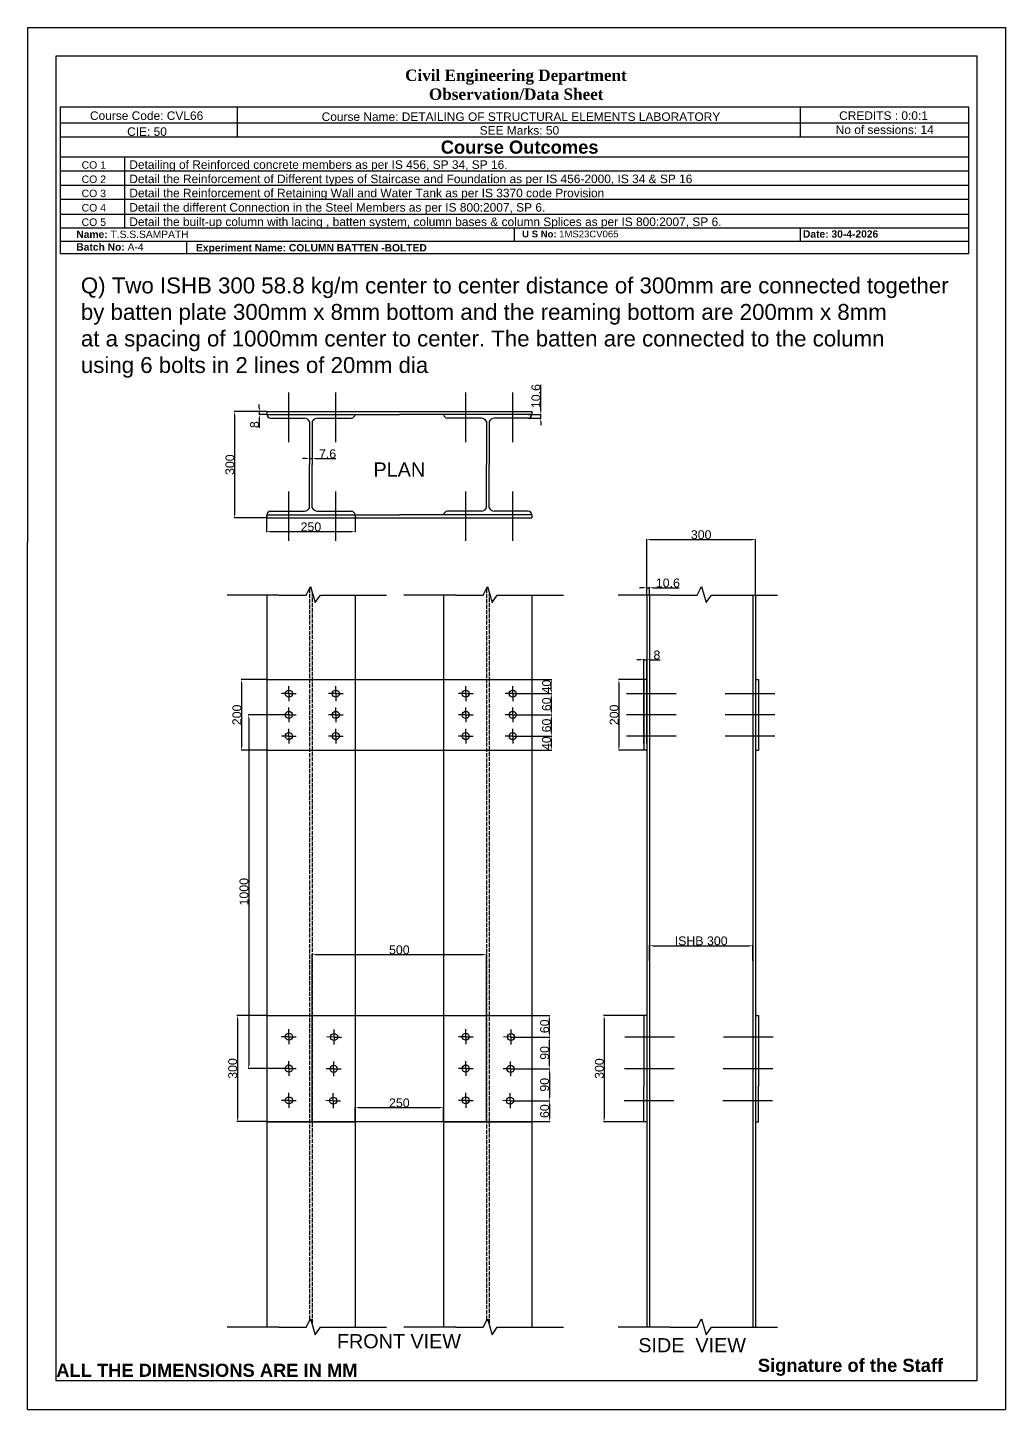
# Model space of a CAD drawing. Header units: millimetres. Extents: x 868 to 41290, y -4185 to 3706.
# Drawn here: x 11768 to 14532, y -284 to 3623 of the extents above; entities that cross this region are included whole.
import ezdxf

# ---------------------------------------------------------------- set-up
doc = ezdxf.new("R2010")
doc.units = ezdxf.units.MM
doc.linetypes.add('ACAD_ISO02W100', pattern=[15, 12, -3])
doc.styles.get("Standard").update_dxf_attribs({"font": 'arial.ttf'})
doc.dimstyles.new('ISO-25', dxfattribs={"dimtxt": 25, "dimasz": 10, "dimexe": 1.25, "dimexo": 0.625, "dimtad": 1, "dimdsep": 46, "dimtxsty": 'Standard', "dimcen": 2.5, "dimadec": 0, "dimazin": 0, "dimtfac": 1, "dimtmove": 0, "dimatfit": 3, "dimfxl": 1, "dimarcsym": 0})

# ---------------------------------------------------------------- blocks, each defined once
blk = doc.blocks.new('*D113')
at = {"color": 0, "lineweight": -2, "transparency": 16777216}
for p, q in [((12422.7, 2546.9), (12422.7, 2556.9)), ((12442.9, 2536.9), (12421.5, 2536.9)), ((12442.9, 2528.9), (12421.5, 2528.9)), ((12422.7, 2536.9), (12422.7, 2528.9)), ((12422.7, 2518.9), (12422.7, 2491.2))]:
    blk.add_line(p, q, dxfattribs=at)
for points in [[(12421.1, 2546.9), (12424.4, 2546.9), (12422.7, 2536.9)], [(12421.1, 2518.9), (12424.4, 2518.9), (12422.7, 2528.9)]]:
    blk.add_solid(points, dxfattribs=at)
at = {"layer": 'Defpoints', "color": 0, "lineweight": -2, "transparency": 16777216}
for p in [(12422.7, 2528.9), (12443.5, 2536.9), (12443.5, 2528.9)]:
    blk.add_point(p, dxfattribs=at)
at = {"color": 0, "lineweight": -2, "transparency": 16777216, "insert": (12409.3, 2500), "char_height": 25, "attachment_point": 5, "rotation": 90}
blk.add_mtext('8', dxfattribs=at)
blk = doc.blocks.new('*D114')
at = {"color": 0, "lineweight": -2, "transparency": 16777216}
for p, q in [((12442.9, 2536.9), (12351.7, 2536.9)), ((12353, 2526.9), (12353, 2246.9)), ((12442.9, 2236.9), (12351.7, 2236.9))]:
    blk.add_line(p, q, dxfattribs=at)
for points in [[(12351.3, 2526.9), (12354.7, 2526.9), (12353, 2536.9)], [(12351.3, 2246.9), (12354.7, 2246.9), (12353, 2236.9)]]:
    blk.add_solid(points, dxfattribs=at)
at = {"layer": 'Defpoints', "color": 0, "lineweight": -2, "transparency": 16777216}
for p in [(12443.5, 2536.9), (12353, 2236.9), (12443.5, 2236.9)]:
    blk.add_point(p, dxfattribs=at)
at = {"color": 0, "lineweight": -2, "transparency": 16777216, "insert": (12339.6, 2386.9), "char_height": 25, "attachment_point": 5, "rotation": 90}
blk.add_mtext('300', dxfattribs=at)
blk = doc.blocks.new('*D115')
at = {"color": 0, "lineweight": -2, "transparency": 16777216}
for p, q in [((12564.7, 2508.6), (12564.7, 2402.8)), ((12572.3, 2508.6), (12572.3, 2402.8)), ((12554.7, 2404.1), (12544.7, 2404.1)), ((12564.7, 2404.1), (12572.3, 2404.1)), ((12582.3, 2404.1), (12638.9, 2404.1))]:
    blk.add_line(p, q, dxfattribs=at)
for points in [[(12554.7, 2405.7), (12554.7, 2402.4), (12564.7, 2404.1)], [(12582.3, 2405.7), (12582.3, 2402.4), (12572.3, 2404.1)]]:
    blk.add_solid(points, dxfattribs=at)
at = {"layer": 'Defpoints', "color": 0, "lineweight": -2, "transparency": 16777216}
for p in [(12564.7, 2509.2), (12572.3, 2509.2), (12572.3, 2404.1)]:
    blk.add_point(p, dxfattribs=at)
at = {"color": 0, "lineweight": -2, "transparency": 16777216, "insert": (12615.6, 2417.5), "char_height": 25, "attachment_point": 5}
blk.add_mtext('7.6', dxfattribs=at)
blk = doc.blocks.new('*D116')
at = {"color": 0, "lineweight": -2, "transparency": 16777216}
for p, q in [((12443.5, 2244.3), (12443.5, 2196.3)), ((12693.5, 2244.3), (12693.5, 2196.3)), ((12453.5, 2197.5), (12683.5, 2197.5))]:
    blk.add_line(p, q, dxfattribs=at)
for points in [[(12453.5, 2199.2), (12453.5, 2195.8), (12443.5, 2197.5)], [(12683.5, 2199.2), (12683.5, 2195.8), (12693.5, 2197.5)]]:
    blk.add_solid(points, dxfattribs=at)
at = {"layer": 'Defpoints', "color": 0, "lineweight": -2, "transparency": 16777216}
for p in [(12443.5, 2244.9), (12693.5, 2244.9), (12693.5, 2197.5)]:
    blk.add_point(p, dxfattribs=at)
at = {"color": 0, "lineweight": -2, "transparency": 16777216, "insert": (12568.5, 2210.9), "char_height": 25, "attachment_point": 5}
blk.add_mtext('250', dxfattribs=at)
blk = doc.blocks.new('*D117')
at = {"color": 0, "lineweight": -2, "transparency": 16777216}
for p, q in [((13218.1, 2538.9), (13218.1, 2612.7)), ((13183.7, 2528.9), (13219.4, 2528.9)), ((13183.7, 2518.3), (13219.4, 2518.3)), ((13218.1, 2518.3), (13218.1, 2528.9)), ((13218.1, 2508.3), (13218.1, 2498.3))]:
    blk.add_line(p, q, dxfattribs=at)
for points in [[(13216.5, 2538.9), (13219.8, 2538.9), (13218.1, 2528.9)], [(13216.5, 2508.3), (13219.8, 2508.3), (13218.1, 2518.3)]]:
    blk.add_solid(points, dxfattribs=at)
at = {"layer": 'Defpoints', "color": 0, "lineweight": -2, "transparency": 16777216}
for p in [(13183.1, 2528.9), (13183.1, 2518.3), (13218.1, 2528.9)]:
    blk.add_point(p, dxfattribs=at)
at = {"color": 0, "lineweight": -2, "transparency": 16777216, "insert": (13204.7, 2580.8), "char_height": 25, "attachment_point": 5, "rotation": 90}
blk.add_mtext('10.6', dxfattribs=at)
blk = doc.blocks.new('*D120')
at = {"color": 0, "lineweight": -2, "transparency": 16777216}
for p, q in [((12442.9, 1779.4), (12371.4, 1779.4)), ((12372.7, 1769.4), (12372.7, 1589.4)), ((12442.9, 1579.4), (12371.4, 1579.4))]:
    blk.add_line(p, q, dxfattribs=at)
for points in [[(12371, 1769.4), (12374.3, 1769.4), (12372.7, 1779.4)], [(12371, 1589.4), (12374.3, 1589.4), (12372.7, 1579.4)]]:
    blk.add_solid(points, dxfattribs=at)
at = {"layer": 'Defpoints', "color": 0, "lineweight": -2, "transparency": 16777216}
for p in [(12443.5, 1779.4), (12372.7, 1579.4), (12443.5, 1579.4)]:
    blk.add_point(p, dxfattribs=at)
at = {"color": 0, "lineweight": -2, "transparency": 16777216, "insert": (12359.3, 1679.4), "char_height": 25, "attachment_point": 5, "rotation": 90}
blk.add_mtext('200', dxfattribs=at)
blk = doc.blocks.new('*D121')
at = {"color": 0, "lineweight": -2, "transparency": 16777216}
for p, q in [((12484.7, 1679.4), (12391.5, 1679.4)), ((12392.8, 1669.4), (12392.8, 689.4)), ((12484.7, 679.4), (12391.5, 679.4))]:
    blk.add_line(p, q, dxfattribs=at)
for points in [[(12391.1, 1669.4), (12394.5, 1669.4), (12392.8, 1679.4)], [(12391.1, 689.4), (12394.5, 689.4), (12392.8, 679.4)]]:
    blk.add_solid(points, dxfattribs=at)
at = {"layer": 'Defpoints', "color": 0, "lineweight": -2, "transparency": 16777216}
for p in [(12485.3, 1679.4), (12392.8, 679.4), (12485.3, 679.4)]:
    blk.add_point(p, dxfattribs=at)
at = {"color": 0, "lineweight": -2, "transparency": 16777216, "insert": (12379.4, 1179.4), "char_height": 25, "attachment_point": 5, "rotation": 90}
blk.add_mtext('1000', dxfattribs=at)
blk = doc.blocks.new('*D122')
at = {"color": 0, "lineweight": -2, "transparency": 16777216}
for p, q in [((12442.9, 829.4), (12359.6, 829.4)), ((12360.9, 819.4), (12360.9, 539.4)), ((12442.9, 529.4), (12359.6, 529.4))]:
    blk.add_line(p, q, dxfattribs=at)
for points in [[(12359.2, 819.4), (12362.6, 819.4), (12360.9, 829.4)], [(12359.2, 539.4), (12362.6, 539.4), (12360.9, 529.4)]]:
    blk.add_solid(points, dxfattribs=at)
at = {"layer": 'Defpoints', "color": 0, "lineweight": -2, "transparency": 16777216}
for p in [(12443.5, 829.4), (12360.9, 529.4), (12443.5, 529.4)]:
    blk.add_point(p, dxfattribs=at)
at = {"color": 0, "lineweight": -2, "transparency": 16777216, "insert": (12347.5, 679.4), "char_height": 25, "attachment_point": 5, "rotation": 90}
blk.add_mtext('300', dxfattribs=at)
blk = doc.blocks.new('*D123')
at = {"color": 0, "lineweight": -2, "transparency": 16777216}
for p, q in [((12693.5, 530), (12693.5, 570.1)), ((12703.5, 568.9), (12933.5, 568.9)), ((12943.5, 530), (12943.5, 570.1))]:
    blk.add_line(p, q, dxfattribs=at)
for points in [[(12703.5, 570.5), (12703.5, 567.2), (12693.5, 568.9)], [(12933.5, 570.5), (12933.5, 567.2), (12943.5, 568.9)]]:
    blk.add_solid(points, dxfattribs=at)
at = {"layer": 'Defpoints', "color": 0, "lineweight": -2, "transparency": 16777216}
for p in [(12943.5, 568.9), (12693.5, 529.4), (12943.5, 529.4)]:
    blk.add_point(p, dxfattribs=at)
at = {"color": 0, "lineweight": -2, "transparency": 16777216, "insert": (12818.5, 582.3), "char_height": 25, "attachment_point": 5}
blk.add_mtext('250', dxfattribs=at)
blk = doc.blocks.new('*D124')
at = {"color": 0, "lineweight": -2, "transparency": 16777216}
for p, q in [((12572.3, 529.6), (12572.3, 1002.7)), ((12582.3, 1001.5), (13054.7, 1001.5)), ((13064.7, 529.6), (13064.7, 1002.7))]:
    blk.add_line(p, q, dxfattribs=at)
for points in [[(12582.3, 1003.2), (12582.3, 999.8), (12572.3, 1001.5)], [(13054.7, 1003.2), (13054.7, 999.8), (13064.7, 1001.5)]]:
    blk.add_solid(points, dxfattribs=at)
at = {"layer": 'Defpoints', "color": 0, "lineweight": -2, "transparency": 16777216}
for p in [(13064.7, 1001.5), (12572.3, 529), (13064.7, 529)]:
    blk.add_point(p, dxfattribs=at)
at = {"color": 0, "lineweight": -2, "transparency": 16777216, "insert": (12818.5, 1014.9), "char_height": 25, "attachment_point": 5}
blk.add_mtext('500', dxfattribs=at)
blk = doc.blocks.new('*D126')
at = {"color": 0, "lineweight": -2, "transparency": 16777216}
for p, q in [((13155.6, 829.4), (13243.8, 829.4)), ((13242.6, 778.2), (13242.6, 819.4)), ((13155.6, 768.2), (13243.8, 768.2))]:
    blk.add_line(p, q, dxfattribs=at)
for points in [[(13240.9, 819.4), (13244.2, 819.4), (13242.6, 829.4)], [(13240.9, 778.2), (13244.2, 778.2), (13242.6, 768.2)]]:
    blk.add_solid(points, dxfattribs=at)
at = {"layer": 'Defpoints', "color": 0, "lineweight": -2, "transparency": 16777216}
for p in [(13155, 829.4), (13242.6, 829.4), (13155, 768.2)]:
    blk.add_point(p, dxfattribs=at)
at = {"color": 0, "lineweight": -2, "transparency": 16777216, "insert": (13229.2, 798.8), "char_height": 25, "attachment_point": 5, "rotation": 90}
blk.add_mtext('60', dxfattribs=at)
blk = doc.blocks.new('*D127')
at = {"color": 0, "lineweight": -2, "transparency": 16777216}
for p, q in [((13134.7, 768.5), (13243.8, 768.5)), ((13242.6, 688.5), (13242.6, 758.5)), ((13133.5, 678.5), (13243.8, 678.5))]:
    blk.add_line(p, q, dxfattribs=at)
for points in [[(13240.9, 758.5), (13244.2, 758.5), (13242.6, 768.5)], [(13240.9, 688.5), (13244.2, 688.5), (13242.6, 678.5)]]:
    blk.add_solid(points, dxfattribs=at)
at = {"layer": 'Defpoints', "color": 0, "lineweight": -2, "transparency": 16777216}
for p in [(13134.1, 768.5), (13242.6, 768.5), (13132.9, 678.5)]:
    blk.add_point(p, dxfattribs=at)
at = {"color": 0, "lineweight": -2, "transparency": 16777216, "insert": (13229.2, 723.5), "char_height": 25, "attachment_point": 5, "rotation": 90}
blk.add_mtext('90', dxfattribs=at)
blk = doc.blocks.new('*D128')
at = {"color": 0, "lineweight": -2, "transparency": 16777216}
for p, q in [((13133.5, 678.5), (13243.8, 678.5)), ((13242.6, 668.5), (13242.6, 598.5)), ((13132.3, 588.5), (13243.8, 588.5))]:
    blk.add_line(p, q, dxfattribs=at)
for points in [[(13240.9, 668.5), (13244.2, 668.5), (13242.6, 678.5)], [(13240.9, 598.5), (13244.2, 598.5), (13242.6, 588.5)]]:
    blk.add_solid(points, dxfattribs=at)
at = {"layer": 'Defpoints', "color": 0, "lineweight": -2, "transparency": 16777216}
for p in [(13132.9, 678.5), (13131.6, 588.5), (13242.6, 588.5)]:
    blk.add_point(p, dxfattribs=at)
at = {"color": 0, "lineweight": -2, "transparency": 16777216, "insert": (13229.2, 633.5), "char_height": 25, "attachment_point": 5, "rotation": 90}
blk.add_mtext('90', dxfattribs=at)
blk = doc.blocks.new('*D129')
at = {"color": 0, "lineweight": -2, "transparency": 16777216}
for p, q in [((13132.3, 588.5), (13243.8, 588.5)), ((13242.6, 578.5), (13242.6, 539.4)), ((13132.3, 529.4), (13243.8, 529.4))]:
    blk.add_line(p, q, dxfattribs=at)
for points in [[(13240.9, 578.5), (13244.2, 578.5), (13242.6, 588.5)], [(13240.9, 539.4), (13244.2, 539.4), (13242.6, 529.4)]]:
    blk.add_solid(points, dxfattribs=at)
at = {"layer": 'Defpoints', "color": 0, "lineweight": -2, "transparency": 16777216}
for p in [(13131.6, 588.5), (13131.6, 529.4), (13242.6, 529.4)]:
    blk.add_point(p, dxfattribs=at)
at = {"color": 0, "lineweight": -2, "transparency": 16777216, "insert": (13229.2, 558.9), "char_height": 25, "attachment_point": 5, "rotation": 90}
blk.add_mtext('60', dxfattribs=at)
blk = doc.blocks.new('*D130')
at = {"color": 0, "lineweight": -2, "transparency": 16777216}
for p, q in [((13139.5, 1779.4), (13249.3, 1779.4)), ((13248.1, 1749.4), (13248.1, 1769.4)), ((13139.5, 1739.4), (13249.3, 1739.4))]:
    blk.add_line(p, q, dxfattribs=at)
for points in [[(13246.4, 1769.4), (13249.7, 1769.4), (13248.1, 1779.4)], [(13246.4, 1749.4), (13249.7, 1749.4), (13248.1, 1739.4)]]:
    blk.add_solid(points, dxfattribs=at)
at = {"layer": 'Defpoints', "color": 0, "lineweight": -2, "transparency": 16777216}
for p in [(13138.9, 1779.4), (13248.1, 1779.4), (13138.9, 1739.4)]:
    blk.add_point(p, dxfattribs=at)
at = {"color": 0, "lineweight": -2, "transparency": 16777216, "insert": (13234.7, 1759.4), "char_height": 25, "attachment_point": 5, "rotation": 90}
blk.add_mtext('40', dxfattribs=at)
blk = doc.blocks.new('*D131')
at = {"color": 0, "lineweight": -2, "transparency": 16777216}
for p, q in [((13139.5, 1739.4), (13249.3, 1739.4)), ((13248.1, 1729.4), (13248.1, 1689.4)), ((13139.5, 1679.4), (13249.3, 1679.4))]:
    blk.add_line(p, q, dxfattribs=at)
for points in [[(13246.4, 1729.4), (13249.7, 1729.4), (13248.1, 1739.4)], [(13246.4, 1689.4), (13249.7, 1689.4), (13248.1, 1679.4)]]:
    blk.add_solid(points, dxfattribs=at)
at = {"layer": 'Defpoints', "color": 0, "lineweight": -2, "transparency": 16777216}
for p in [(13138.9, 1739.4), (13138.9, 1679.4), (13248.1, 1679.4)]:
    blk.add_point(p, dxfattribs=at)
at = {"color": 0, "lineweight": -2, "transparency": 16777216, "insert": (13234.7, 1709.4), "char_height": 25, "attachment_point": 5, "rotation": 90}
blk.add_mtext('60', dxfattribs=at)
blk = doc.blocks.new('*D132')
at = {"color": 0, "lineweight": -2, "transparency": 16777216}
for p, q in [((13139.5, 1679.4), (13249.3, 1679.4)), ((13248.1, 1669.4), (13248.1, 1629.4)), ((13139.5, 1619.4), (13249.3, 1619.4))]:
    blk.add_line(p, q, dxfattribs=at)
for points in [[(13246.4, 1669.4), (13249.7, 1669.4), (13248.1, 1679.4)], [(13246.4, 1629.4), (13249.7, 1629.4), (13248.1, 1619.4)]]:
    blk.add_solid(points, dxfattribs=at)
at = {"layer": 'Defpoints', "color": 0, "lineweight": -2, "transparency": 16777216}
for p in [(13138.9, 1679.4), (13138.9, 1619.4), (13248.1, 1619.4)]:
    blk.add_point(p, dxfattribs=at)
at = {"color": 0, "lineweight": -2, "transparency": 16777216, "insert": (13234.7, 1649.4), "char_height": 25, "attachment_point": 5, "rotation": 90}
blk.add_mtext('60', dxfattribs=at)
blk = doc.blocks.new('*D133')
at = {"color": 0, "lineweight": -2, "transparency": 16777216}
for p, q in [((13139.5, 1619.4), (13249.3, 1619.4)), ((13248.1, 1609.4), (13248.1, 1589.4)), ((13139.5, 1579.4), (13249.3, 1579.4))]:
    blk.add_line(p, q, dxfattribs=at)
for points in [[(13246.4, 1609.4), (13249.7, 1609.4), (13248.1, 1619.4)], [(13246.4, 1589.4), (13249.7, 1589.4), (13248.1, 1579.4)]]:
    blk.add_solid(points, dxfattribs=at)
at = {"layer": 'Defpoints', "color": 0, "lineweight": -2, "transparency": 16777216}
for p in [(13138.9, 1619.4), (13138.9, 1579.4), (13248.1, 1579.4)]:
    blk.add_point(p, dxfattribs=at)
at = {"color": 0, "lineweight": -2, "transparency": 16777216, "insert": (13234.7, 1599.4), "char_height": 25, "attachment_point": 5, "rotation": 90}
blk.add_mtext('40', dxfattribs=at)
blk = doc.blocks.new('*D134')
at = {"color": 0, "lineweight": -2, "transparency": 16777216}
for p, q in [((13517.7, 2018.6), (13517.7, 2176.5)), ((13527.7, 2175.3), (13815.7, 2175.3)), ((13825.7, 2018.6), (13825.7, 2176.5))]:
    blk.add_line(p, q, dxfattribs=at)
for points in [[(13527.7, 2176.9), (13527.7, 2173.6), (13517.7, 2175.3)], [(13815.7, 2176.9), (13815.7, 2173.6), (13825.7, 2175.3)]]:
    blk.add_solid(points, dxfattribs=at)
at = {"layer": 'Defpoints', "color": 0, "lineweight": -2, "transparency": 16777216}
for p in [(13825.7, 2175.3), (13517.7, 2018), (13825.7, 2018)]:
    blk.add_point(p, dxfattribs=at)
at = {"color": 0, "lineweight": -2, "transparency": 16777216, "insert": (13671.7, 2188.7), "char_height": 25, "attachment_point": 5}
blk.add_mtext('300', dxfattribs=at)
blk = doc.blocks.new('*D135')
at = {"color": 0, "lineweight": -2, "transparency": 16777216}
for p, q in [((13507.7, 2038.9), (13497.7, 2038.9)), ((13517.7, 2018.6), (13517.7, 2040.2)), ((13517.7, 2038.9), (13525.7, 2038.9)), ((13525.7, 2018.6), (13525.7, 2040.2)), ((13535.7, 2038.9), (13609.6, 2038.9))]:
    blk.add_line(p, q, dxfattribs=at)
for points in [[(13507.7, 2040.6), (13507.7, 2037.2), (13517.7, 2038.9)], [(13535.7, 2040.6), (13535.7, 2037.2), (13525.7, 2038.9)]]:
    blk.add_solid(points, dxfattribs=at)
at = {"layer": 'Defpoints', "color": 0, "lineweight": -2, "transparency": 16777216}
for p in [(13525.7, 2038.9), (13517.7, 2018), (13525.7, 2018)]:
    blk.add_point(p, dxfattribs=at)
at = {"color": 0, "lineweight": -2, "transparency": 16777216, "insert": (13577.6, 2052.3), "char_height": 25, "attachment_point": 5}
blk.add_mtext('10.6', dxfattribs=at)
blk = doc.blocks.new('*D136')
at = {"color": 0, "lineweight": -2, "transparency": 16777216}
for p, q in [((13509.7, 1597.3), (13509.7, 1836.6)), ((13517.7, 1597.3), (13517.7, 1836.6)), ((13499.7, 1835.4), (13489.7, 1835.4)), ((13509.7, 1835.4), (13517.7, 1835.4)), ((13527.7, 1835.4), (13555.5, 1835.4))]:
    blk.add_line(p, q, dxfattribs=at)
for points in [[(13499.7, 1837), (13499.7, 1833.7), (13509.7, 1835.4)], [(13527.7, 1837), (13527.7, 1833.7), (13517.7, 1835.4)]]:
    blk.add_solid(points, dxfattribs=at)
at = {"layer": 'Defpoints', "color": 0, "lineweight": -2, "transparency": 16777216}
for p in [(13517.7, 1835.4), (13509.7, 1596.7), (13517.7, 1596.7)]:
    blk.add_point(p, dxfattribs=at)
at = {"color": 0, "lineweight": -2, "transparency": 16777216, "insert": (13546.6, 1848.7), "char_height": 25, "attachment_point": 5}
blk.add_mtext('8', dxfattribs=at)
blk = doc.blocks.new('*D137')
at = {"color": 0, "lineweight": -2, "transparency": 16777216}
for p, q in [((13509.1, 1779.4), (13437.9, 1779.4)), ((13439.1, 1769.4), (13439.1, 1589.4)), ((13509.1, 1579.4), (13437.9, 1579.4))]:
    blk.add_line(p, q, dxfattribs=at)
for points in [[(13437.5, 1769.4), (13440.8, 1769.4), (13439.1, 1779.4)], [(13437.5, 1589.4), (13440.8, 1589.4), (13439.1, 1579.4)]]:
    blk.add_solid(points, dxfattribs=at)
at = {"layer": 'Defpoints', "color": 0, "lineweight": -2, "transparency": 16777216}
for p in [(13509.7, 1779.4), (13439.1, 1579.4), (13509.7, 1579.4)]:
    blk.add_point(p, dxfattribs=at)
at = {"color": 0, "lineweight": -2, "transparency": 16777216, "insert": (13425.7, 1679.4), "char_height": 25, "attachment_point": 5, "rotation": 90}
blk.add_mtext('200', dxfattribs=at)
blk = doc.blocks.new('*D138')
at = {"color": 0, "lineweight": -2, "transparency": 16777216}
for p, q in [((13509.1, 829.4), (13396, 829.4)), ((13397.3, 819.4), (13397.3, 539)), ((13509.1, 529), (13396, 529))]:
    blk.add_line(p, q, dxfattribs=at)
for points in [[(13395.6, 819.4), (13398.9, 819.4), (13397.3, 829.4)], [(13395.6, 539), (13398.9, 539), (13397.3, 529)]]:
    blk.add_solid(points, dxfattribs=at)
at = {"layer": 'Defpoints', "color": 0, "lineweight": -2, "transparency": 16777216}
for p in [(13509.7, 829.4), (13397.3, 529), (13509.7, 529)]:
    blk.add_point(p, dxfattribs=at)
at = {"color": 0, "lineweight": -2, "transparency": 16777216, "insert": (13383.9, 679.2), "char_height": 25, "attachment_point": 5, "rotation": 90}
blk.add_mtext('300', dxfattribs=at)
blk = doc.blocks.new('*D139')
at = {"color": 0, "lineweight": -2, "transparency": 16777216}
for p, q in [((13525.7, 983.6), (13525.7, 1027.8)), ((13535.7, 1026.6), (13807.7, 1026.6)), ((13817.7, 983.6), (13817.7, 1027.8))]:
    blk.add_line(p, q, dxfattribs=at)
for points in [[(13535.7, 1028.3), (13535.7, 1024.9), (13525.7, 1026.6)], [(13807.7, 1028.3), (13807.7, 1024.9), (13817.7, 1026.6)]]:
    blk.add_solid(points, dxfattribs=at)
at = {"layer": 'Defpoints', "color": 0, "lineweight": -2, "transparency": 16777216}
for p in [(13817.7, 1026.6), (13525.7, 983), (13817.7, 983)]:
    blk.add_point(p, dxfattribs=at)
at = {"color": 0, "lineweight": -2, "transparency": 16777216, "insert": (13671.7, 1040.2), "char_height": 25, "attachment_point": 5}
blk.add_mtext('ISHB 300', dxfattribs=at)

msp = doc.modelspace()

# ---------------------------------------------------------------- linework, layer by layer
for p, q in [((11767.871, 3622.594), (14531.529, 3622.594)), ((11767.871, 3622.594), (11767.871, 2166.339)), ((14531.529, 3622.594), (14531.529, -284.321)), ((12360.56, 3398.267), (12360.56, 3312.674)), ((13951.51, 3398.267), (13951.51, 3312.674)), ((11860.659, 3353.833), (14427.247, 3353.833)), ((14427.247, 3312.674), (11860.659, 3312.674)), ((11860.659, 3257.421), (14427.247, 3257.421)), ((12042.091, 3257.421), (12042.091, 3216.477)), ((14427.247, 3216.477), (11860.659, 3216.477)), ((12042.091, 3216.477), (12042.091, 3176.827)), ((11860.659, 3176.827), (14427.247, 3176.827)), ((12042.091, 3176.827), (12042.091, 3136.54)), ((14427.247, 3136.54), (11860.659, 3136.54)), ((12042.091, 3136.54), (12042.091, 3095.448)), ((11860.659, 3095.448), (14427.247, 3095.448)), ((12042.091, 3095.448), (12042.091, 3055.211)), ((14427.247, 3055.211), (11860.659, 3055.211)), ((13143.75, 3019.286), (13143.75, 3055.211)), ((13952.18, 3019.286), (13952.18, 3055.211)), ((11860.659, 3019.286), (14427.247, 3019.286)), ((12218.043, 2982.673), (12218.043, 3019.286)), ((12506.198, 2450.139), (12506.198, 2590.541)), ((12638.907, 2450.139), (12638.907, 2590.541)), ((13006.198, 2450.139), (13006.198, 2590.541)), ((13138.907, 2450.139), (13138.907, 2590.541)), ((12443.512, 2536.896), (12443.512, 2528.896)), ((12443.512, 2536.896), (13193.512, 2536.896)), ((12443.512, 2528.896), (12818.512, 2528.896)), ((12453.954, 2518.296), (12550.716, 2518.296)), ((12564.712, 2509.232), (12564.712, 2386.896)), ((12572.312, 2509.232), (12572.312, 2386.896)), ((12586.308, 2518.296), (12683.07, 2518.296)), ((13193.512, 2528.896), (12818.512, 2528.896)), ((13050.716, 2518.296), (12953.954, 2518.296)), ((13064.712, 2509.232), (13064.712, 2386.896)), ((13072.312, 2509.232), (13072.312, 2386.896)), ((13183.07, 2518.296), (13086.308, 2518.296)), ((13193.512, 2536.896), (13193.512, 2528.896)), ((12564.712, 2264.559), (12564.712, 2386.896)), ((12572.312, 2264.559), (12572.312, 2386.896)), ((13064.712, 2264.559), (13064.712, 2386.896)), ((13072.312, 2264.559), (13072.312, 2386.896)), ((12506.198, 2171.028), (12506.198, 2311.429)), ((12638.907, 2171.028), (12638.907, 2311.429)), ((13006.198, 2171.028), (13006.198, 2311.429)), ((13138.907, 2171.028), (13138.907, 2311.429)), ((12443.512, 2244.896), (12818.512, 2244.896)), ((12443.512, 2244.896), (12443.512, 2236.896)), ((12443.512, 2236.896), (13193.512, 2236.896)), ((12453.954, 2255.496), (12550.716, 2255.496)), ((12586.308, 2255.496), (12683.07, 2255.496)), ((13193.512, 2244.896), (12818.512, 2244.896)), ((13050.716, 2255.496), (12953.954, 2255.496)), ((13183.07, 2255.496), (13086.308, 2255.496)), ((13193.512, 2244.896), (13193.512, 2236.896)), ((11767.871, -284.321), (11767.871, 2166.339)), ((12555.404, 2018), (12567.557, 2042.155)), ((12567.557, 2042.155), (12580.919, 1996.666)), ((13055.404, 2018), (13067.557, 2042.155)), ((13067.557, 2042.155), (13080.919, 1996.666)), ((13660.654, 2018), (13672.807, 2042.155)), ((13672.807, 2042.155), (13686.168, 1996.666)), ((12478.364, 2018), (12331.493, 2018)), ((12443.512, 2018), (12443.512, -52.027)), ((12478.364, 2018), (12555.404, 2018)), ((12580.919, 1996.666), (12595.404, 2018)), ((12595.404, 2018), (12660.849, 2018)), ((12660.849, 2018), (12782.459, 2018)), ((12693.512, 2018), (12693.512, -52.027)), ((12978.364, 2018), (12831.493, 2018)), ((12943.512, 2018), (12943.512, -52.027)), ((12978.364, 2018), (13055.404, 2018)), ((13080.919, 1996.666), (13095.404, 2018)), ((13095.404, 2018), (13160.849, 2018)), ((13160.849, 2018), (13282.459, 2018)), ((13193.512, 2018), (13193.512, -52.027)), ((13583.614, 2018), (13436.742, 2018)), ((13517.732, 2018), (13517.732, -52.027)), ((13525.732, 2018), (13525.732, -52.027)), ((13583.614, 2018), (13660.654, 2018)), ((13686.168, 1996.666), (13700.654, 2018)), ((13700.654, 2018), (13766.099, 2018)), ((13766.099, 2018), (13887.709, 2018)), ((13817.732, 2018), (13817.732, -52.027)), ((13825.732, 2018), (13825.732, -52.027)), ((12443.512, 1779.371), (13193.512, 1779.371)), ((12443.512, 1779.371), (12568.883, 1779.371)), ((12506.198, 1739.371), (12506.198, 1760.272)), ((12638.907, 1739.371), (12638.907, 1760.272)), ((12943.512, 1779.371), (13068.883, 1779.371)), ((13006.198, 1739.371), (13006.198, 1760.272)), ((13138.907, 1739.371), (13138.907, 1760.272)), ((13517.732, 1779.371), (13509.732, 1779.371)), ((13509.732, 1779.371), (13509.732, 1579.371)), ((13825.732, 1779.371), (13833.732, 1779.371)), ((13833.732, 1779.371), (13833.732, 1579.371)), ((12506.198, 1739.371), (12485.296, 1739.371)), ((12506.198, 1739.371), (12527.1, 1739.371)), ((12506.198, 1739.371), (12506.198, 1718.469)), ((12638.907, 1739.371), (12618.005, 1739.371)), ((12638.907, 1739.371), (12659.809, 1739.371)), ((12638.907, 1739.371), (12638.907, 1718.469)), ((13006.198, 1739.371), (12985.296, 1739.371)), ((13006.198, 1739.371), (13027.1, 1739.371)), ((13006.198, 1739.371), (13006.198, 1718.469)), ((13138.907, 1739.371), (13118.005, 1739.371)), ((13138.907, 1739.371), (13159.809, 1739.371)), ((13138.907, 1739.371), (13138.907, 1718.469)), ((13601.252, 1739.284), (13460.85, 1739.284)), ((13880.363, 1739.284), (13739.961, 1739.284)), ((12506.198, 1679.371), (12506.198, 1700.272)), ((12638.907, 1679.371), (12638.907, 1700.272)), ((13006.198, 1679.371), (13006.198, 1700.272)), ((13138.907, 1679.371), (13138.907, 1700.272)), ((12506.198, 1679.371), (12485.296, 1679.371)), ((12506.198, 1679.371), (12527.1, 1679.371)), ((12506.198, 1679.371), (12506.198, 1658.469)), ((12638.907, 1679.371), (12618.005, 1679.371)), ((12638.907, 1679.371), (12659.809, 1679.371)), ((12638.907, 1679.371), (12638.907, 1658.469)), ((13006.198, 1679.371), (12985.296, 1679.371)), ((13006.198, 1679.371), (13027.1, 1679.371)), ((13006.198, 1679.371), (13006.198, 1658.469)), ((13138.907, 1679.371), (13118.005, 1679.371)), ((13138.907, 1679.371), (13159.809, 1679.371)), ((13138.907, 1679.371), (13138.907, 1658.469)), ((13601.252, 1679.284), (13460.85, 1679.284)), ((13880.363, 1679.284), (13739.961, 1679.284)), ((12506.198, 1619.371), (12485.296, 1619.371)), ((12506.198, 1619.371), (12506.198, 1640.272)), ((12506.198, 1619.371), (12527.1, 1619.371)), ((12506.198, 1619.371), (12506.198, 1598.469)), ((12638.907, 1619.371), (12618.005, 1619.371)), ((12638.907, 1619.371), (12638.907, 1640.272)), ((12638.907, 1619.371), (12659.809, 1619.371)), ((12638.907, 1619.371), (12638.907, 1598.469)), ((13006.198, 1619.371), (12985.296, 1619.371)), ((13006.198, 1619.371), (13006.198, 1640.272)), ((13006.198, 1619.371), (13027.1, 1619.371)), ((13006.198, 1619.371), (13006.198, 1598.469)), ((13138.907, 1619.371), (13118.005, 1619.371)), ((13138.907, 1619.371), (13138.907, 1640.272)), ((13138.907, 1619.371), (13159.809, 1619.371)), ((13138.907, 1619.371), (13138.907, 1598.469)), ((13601.252, 1619.284), (13460.85, 1619.284)), ((13880.363, 1619.284), (13739.961, 1619.284)), ((12443.512, 1579.371), (13193.512, 1579.371)), ((13517.732, 1579.371), (13509.732, 1579.371)), ((13825.732, 1579.371), (13833.732, 1579.371)), ((12443.512, 829.371), (13193.512, 829.371)), ((13517.732, 829.371), (13509.732, 829.371)), ((13509.732, 829.371), (13509.732, 629.371)), ((13825.732, 829.371), (13833.732, 829.371)), ((13833.732, 829.371), (13833.732, 629.371)), ((12506.198, 769.371), (12506.198, 790.272)), ((12634.068, 768.507), (12634.35, 789.407)), ((13006.198, 769.371), (13006.198, 790.272)), ((13134.068, 768.507), (13134.35, 789.407)), ((12506.198, 769.371), (12485.296, 769.371)), ((12506.198, 769.371), (12527.1, 769.371)), ((12506.198, 769.371), (12506.198, 748.469)), ((12634.068, 768.507), (12613.168, 768.789)), ((12634.068, 768.507), (12633.786, 747.607)), ((12634.068, 768.507), (12654.968, 768.224)), ((13006.198, 769.371), (12985.296, 769.371)), ((13006.198, 769.371), (13027.1, 769.371)), ((13006.198, 769.371), (13006.198, 748.469)), ((13134.068, 768.507), (13113.168, 768.789)), ((13134.068, 768.507), (13133.786, 747.607)), ((13134.068, 768.507), (13154.968, 768.224)), ((13596.413, 768.421), (13456.011, 768.421)), ((13875.524, 768.421), (13735.123, 768.421)), ((12506.198, 679.371), (12485.296, 679.371)), ((12506.198, 679.371), (12506.198, 700.272)), ((12506.198, 679.371), (12527.1, 679.371)), ((12506.198, 679.371), (12506.198, 658.469)), ((12632.852, 678.515), (12611.952, 678.797)), ((12632.852, 678.515), (12632.57, 657.615)), ((12632.852, 678.515), (12633.135, 699.415)), ((12632.852, 678.515), (12653.752, 678.233)), ((13006.198, 679.371), (12985.296, 679.371)), ((13006.198, 679.371), (13006.198, 700.272)), ((13006.198, 679.371), (13027.1, 679.371)), ((13006.198, 679.371), (13006.198, 658.469)), ((13132.852, 678.515), (13111.952, 678.797)), ((13132.852, 678.515), (13132.57, 657.615)), ((13132.852, 678.515), (13133.135, 699.415)), ((13132.852, 678.515), (13153.752, 678.233)), ((13595.197, 678.429), (13454.796, 678.429)), ((13874.308, 678.429), (13733.907, 678.429)), ((13509.732, 528.992), (13509.732, 629.371)), ((13833.732, 528.992), (13833.732, 629.371)), ((12506.198, 589.371), (12485.296, 589.371)), ((12506.198, 589.371), (12506.198, 610.272)), ((12506.198, 589.371), (12527.1, 589.371)), ((12506.198, 589.371), (12506.198, 568.469)), ((12631.636, 588.523), (12610.736, 588.806)), ((12631.636, 588.523), (12631.354, 567.623)), ((12631.636, 588.523), (12631.919, 609.423)), ((12631.636, 588.523), (12652.536, 588.241)), ((13006.198, 589.371), (12985.296, 589.371)), ((13006.198, 589.371), (13006.198, 610.272)), ((13006.198, 589.371), (13027.1, 589.371)), ((13006.198, 589.371), (13006.198, 568.469)), ((13131.636, 588.523), (13110.736, 588.806)), ((13131.636, 588.523), (13131.354, 567.623)), ((13131.636, 588.523), (13131.919, 609.423)), ((13131.636, 588.523), (13152.536, 588.241)), ((13593.981, 588.437), (13453.58, 588.437)), ((13873.092, 588.437), (13732.691, 588.437)), ((12443.512, 529.371), (13193.512, 529.371)), ((12443.512, 528.992), (12693.512, 528.992)), ((12943.512, 528.992), (13193.512, 528.992)), ((13517.732, 528.992), (13509.732, 528.992)), ((13825.732, 528.992), (13833.732, 528.992)), ((12555.404, -52.027), (12567.557, -27.873)), ((12567.557, -27.873), (12580.919, -73.361)), ((13055.404, -52.027), (13067.557, -27.873)), ((13067.557, -27.873), (13080.919, -73.361)), ((13660.654, -52.027), (13672.807, -27.873)), ((13672.807, -27.873), (13686.168, -73.361)), ((12478.364, -52.027), (12331.493, -52.027)), ((12478.364, -52.027), (12555.404, -52.027)), ((12580.919, -73.361), (12595.404, -52.027)), ((12595.404, -52.027), (12660.849, -52.027)), ((12660.849, -52.027), (12782.459, -52.027)), ((12978.364, -52.027), (12831.493, -52.027)), ((12978.364, -52.027), (13055.404, -52.027)), ((13080.919, -73.361), (13095.404, -52.027)), ((13095.404, -52.027), (13160.849, -52.027)), ((13160.849, -52.027), (13282.459, -52.027)), ((13583.614, -52.027), (13436.742, -52.027)), ((13583.614, -52.027), (13660.654, -52.027)), ((13686.168, -73.361), (13700.654, -52.027)), ((13700.654, -52.027), (13766.099, -52.027)), ((13766.099, -52.027), (13887.709, -52.027)), ((11767.871, -284.321), (13501.409, -284.321)), ((13501.409, -284.321), (14531.529, -284.321))]:
    msp.add_line(p, q)
at = {"linetype": 'ACAD_ISO02W100'}
for p, q in [((12564.712, 2036.499), (12564.712, -33.528)), ((13064.712, 2036.499), (13064.712, -33.528)), ((12572.312, 2025.968), (12572.312, -44.06)), ((13072.312, 2025.968), (13072.312, -44.06))]:
    msp.add_line(p, q, dxfattribs=at)
for points in [[(11848.786, 3542.703), (14451.102, 3542.703), (14451.102, -203.874), (11848.786, -203.874)], [(11860.659, 3398.267), (14427.247, 3398.267), (14427.247, 2982.673), (11860.659, 2982.673)]]:
    msp.add_lwpolyline(points, close=True)
for centre in [(12506.198, 1739.371), (12638.907, 1739.371), (13006.198, 1739.371), (13138.907, 1739.371), (12506.198, 1679.371), (12638.907, 1679.371), (13006.198, 1679.371), (13138.907, 1679.371), (12506.198, 1619.371), (12638.907, 1619.371), (13006.198, 1619.371), (13138.907, 1619.371), (12506.198, 769.371), (12634.068, 768.507), (13006.198, 769.371), (13134.068, 768.507), (12506.198, 679.371), (12632.852, 678.515), (13006.198, 679.371), (13132.852, 678.515), (12506.198, 589.371), (12631.636, 588.523), (13006.198, 589.371), (13131.636, 588.523)]:
    msp.add_circle(centre, 10)
for centre, radius, start, end in [((12456.26, 2531.011), 12.922, 189.419964, 259.721506), ((12546.39, 2496.276), 22.44, 35.264569, 78.883494), ((12590.634, 2496.276), 22.44, 101.116506, 144.735431), ((12680.764, 2531.011), 12.922, 280.278494, 350.580036), ((12956.26, 2531.011), 12.922, 189.419964, 259.721506), ((13046.39, 2496.276), 22.44, 35.264569, 78.883494), ((13090.634, 2496.276), 22.44, 101.116506, 144.735431), ((13180.764, 2531.011), 12.922, 280.278494, 350.580036), ((12456.26, 2242.781), 12.922, 100.278494, 170.580036), ((12546.39, 2277.515), 22.44, 281.116506, 324.735431), ((12590.634, 2277.515), 22.44, 215.264569, 258.883494), ((12680.764, 2242.781), 12.922, 9.419964, 79.721506), ((12956.26, 2242.781), 12.922, 100.278494, 170.580036), ((13046.39, 2277.515), 22.44, 281.116506, 324.735431), ((13090.634, 2277.515), 22.44, 215.264569, 258.883494), ((13180.764, 2242.781), 12.922, 9.419964, 79.721506)]:
    msp.add_arc(centre, radius, start, end)

# ---------------------------------------------------------------- texts
at = {"attachment_point": 1}
for s, width, gutter_width, heights, insert, char_height in [('\\pxqc;{\\fBookman Old Style|b0|i0|c0|p18;\\H1.16667x;         \\fBookman Old Style|b1|i0|c0|p18;\\H1.14285x;       Civil Engineering Department\\P               Observation/Data Sheet}', 1220.50117, 120.165, [0], (12447.838, 3503.995), 24.032917), ('Course Code: CVL66', 1129.05712, 120.577, [0], (11944.009, 3385.764), 24.11549), ('Course Name: DETAILING OF STRUCTURAL ELEMENTS LABORATORY', 1129.05712, 120.577, [0], (12598.924, 3382.807), 24.11549), ('CREDITS : 0:0:1', 1129.05712, 120.577, [0], (14061.721, 3385.918), 24.11549), ('CIE: 50', 1129.05712, 120.577, [0], (12049.124, 3340.697), 24.1155), ('SEE Marks: 50', 1129.05712, 120.577, [0], (13045.622, 3344.059), 24.11549), ('No of sessions: 14', 1129.05712, 120.577, [0], (14051.972, 3345.881), 24.11549), ('{\\fArial|b1|i0|c0|p34;Course Outcomes}', 1129.05712, 120.577, [0], (12935.6, 3303.257), 37.07008), ('CO 1', 992.11585, 105.953, [0], (11920.34, 3244.797), 21.1906), ('Detailing of Reinforced concrete members as per IS 456, SP 34, SP 16.', 1129.05712, 120.577, [0], (12055.264, 3247.365), 24.11549), ('CO 2', 992.11585, 105.953, [0], (11920.34, 3204.501), 21.1906), ('Detail the Reinforcement of Different types of Staircase and Foundation as per IS 456-2000, IS 34 & SP 16', 1950.98502, 120.577, [0], (12055.264, 3207.068), 24.115489), ('CO 3', 992.11585, 105.953, [0], (11920.34, 3164.532), 21.1906), ('Detail the Reinforcement of Retaining Wall and Water Tank as per IS 3370 code Provision', 1700.4204, 120.577, [0], (12055.264, 3167.1), 24.11549), ('Detail the different Connection in the Steel Members as per IS 800:2007, SP 6.', 1485.92189, 120.577, [0], (12055.264, 3126.41), 24.11549), ('CO 4', 992.11585, 105.953, [0], (11920.34, 3123.842), 21.1906), ('Detail the built-up column with lacing , batten system, column bases & column Splices as per IS 800:2007, SP 6.', 2002.23688, 120.577, [0], (12055.264, 3085.745), 24.115489), ('{\\fArial|b1|i0|c0|p34;Name: }T.S.S.SAMPATH', 1129.05712, 120.577, [0], (11905.436, 3048.645), 20.75924), ('CO 5', 992.11585, 105.953, [0], (11920.34, 3083.178), 21.1906), ('{\\fArial|b1|i0|c0|p34;U S No: }1MS23CV065', 1129.05712, 120.577, [0], (13165.642, 3048.723), 19.27644), ('{\\fArial|b1|i0|c0|p34;Date: 30-4-2026}', 1129.05712, 120.577, [0], (13959.444, 3049.552), 20.75924), ('{\\fArial|b1|i0|c0|p34;Batch No: }A-4', 1129.05712, 120.577, [0], (11905.436, 3012.836), 20.75924), ('{\\fArial|b1|i0|c0|p34;Experiment Name: COLUMN BATTEN -BOLTED}', 1129.05712, 120.577, [0], (12243.661, 3010.597), 20.75924), ('Q) Two ISHB 300 58.8 kg/m center to center distance of 300mm are connected together\\Pby batten plate 300mm x 8mm bottom and the reaming bottom are 200mm x 8mm \\Pat a spacing of 1000mm center to center. The batten are connected to the column\\Pusing 6 bolts in 2 lines of 20mm dia', 5061.37385, 3.224, [348.048], (11918.366, 2916.174), 45), ('PLAN', 461.5156, 12.5, [0], (12745.537, 2393.166), 40), ('FRONT VIEW', 461.5156, 12.5, [0], (12642.019, -71.576), 40), ('SIDE  VIEW', 461.5156, 12.5, [0], (13493.955, -82.911), 40), ('{\\fArial|b1|i0|c0|p34;ALL THE DIMENSIONS ARE IN MM}', 1129.05712, 120.577, [0], (11848.786, -155.273), 37.07008), ('{\\fArial|b1|i0|c0|p34;Signature of the Staff}', 1129.05712, 120.577, [0], (13832.015, -141.215), 37.07008)]:
    msp.add_mtext_dynamic_manual_height_columns(s, width=width, gutter_width=gutter_width, heights=heights, dxfattribs=dict(at, insert=insert, char_height=char_height))

# ---------------------------------------------------------------- dimensions: what is measured, and where the dimension line sits
at = {"lineweight": -2}
for base, p1, p2, picture, middle in [((13218.131, 2528.896), (13183.07, 2518.296), (13183.07, 2528.896), '*D117', (13204.741, 2580.805)), ((12422.724, 2528.896), (12443.512, 2536.896), (12443.512, 2528.896), '*D113', (12409.335, 2500.034)), ((12352.993, 2236.896), (12443.512, 2536.896), (12443.512, 2236.896), '*D114', (12339.596, 2386.896)), ((12372.677, 1579.371), (12443.512, 1779.371), (12443.512, 1579.371), '*D120', (12359.288, 1679.371)), ((13248.083, 1779.371), (13138.907, 1739.371), (13138.907, 1779.371), '*D130', (13234.694, 1759.371)), ((13439.117, 1579.371), (13509.732, 1779.371), (13509.732, 1579.371), '*D137', (13425.727, 1679.371)), ((13248.083, 1679.371), (13138.907, 1739.371), (13138.907, 1679.371), '*D131', (13234.694, 1709.371)), ((12392.799, 679.371), (12485.296, 1679.371), (12485.296, 679.371), '*D121', (12379.41, 1179.371)), ((13248.083, 1619.371), (13138.907, 1679.371), (13138.907, 1619.371), '*D132', (13234.694, 1649.371)), ((13248.083, 1579.371), (13138.907, 1619.371), (13138.907, 1579.371), '*D133', (13234.694, 1599.371)), ((12360.898, 529.371), (12443.512, 829.371), (12443.512, 529.371), '*D122', (12347.5, 679.371))]:
    dim = msp.add_linear_dim(base=base, p1=p1, p2=p2, angle=90, dimstyle='ISO-25', dxfattribs=at)
    dim.commit()
    dim.dimension.update_dxf_attribs({"geometry": picture, "text_midpoint": middle})
for base, p1, p2, picture, middle in [((12572.312, 2404.077), (12564.712, 2509.232), (12572.312, 2509.232), '*D115', (12615.584, 2417.467)), ((12693.512, 2197.508), (12443.512, 2244.896), (12693.512, 2244.896), '*D116', (12568.512, 2210.897)), ((13517.732, 1835.354), (13509.732, 1596.724), (13517.732, 1596.724), '*D136', (13546.594, 1848.743)), ((12943.512, 568.88), (12693.512, 529.371), (12943.512, 529.371), '*D123', (12818.512, 582.269))]:
    dim = msp.add_linear_dim(base=base, p1=p1, p2=p2, dimstyle='ISO-25', dxfattribs=at)
    dim.commit()
    dim.dimension.update_dxf_attribs({"geometry": picture, "text_midpoint": middle})
for base, p1, p2, text, picture, middle in [((13825.732, 2175.269), (13517.732, 2018), (13825.732, 2018), '300', '*D134', (13671.732, 2188.667)), ((13525.732, 2038.912), (13517.732, 2018), (13525.732, 2018), '10.6', '*D135', (13577.641, 2052.302)), ((13817.732, 1026.597), (13525.732, 982.986), (13817.732, 982.986), 'ISHB 300', '*D139', (13671.732, 1040.156)), ((13064.712, 1001.486), (12572.312, 528.992), (13064.712, 528.992), '500', '*D124', (12818.512, 1014.875))]:
    dim = msp.add_linear_dim(base=base, p1=p1, p2=p2, text=text, dimstyle='ISO-25', dxfattribs=at)
    dim.commit()
    dim.dimension.update_dxf_attribs({"geometry": picture, "text_midpoint": middle})
for base, p1, p2, text, picture, middle in [((13242.557, 829.371), (13154.968, 768.224), (13154.968, 829.371), '60', '*D126', (13229.168, 798.797)), ((13397.283, 528.992), (13509.732, 829.371), (13509.732, 528.992), '300', '*D138', (13383.885, 679.181)), ((13242.557, 768.507), (13132.852, 678.515), (13134.068, 768.507), '90', '*D127', (13229.168, 723.511)), ((13242.557, 588.523), (13132.852, 678.515), (13131.636, 588.523), '90', '*D128', (13229.168, 633.519)), ((13242.557, 529.371), (13131.636, 588.523), (13131.636, 529.371), '60', '*D129', (13229.168, 558.947))]:
    dim = msp.add_linear_dim(base=base, p1=p1, p2=p2, angle=90, text=text, dimstyle='ISO-25', dxfattribs=at)
    dim.commit()
    dim.dimension.update_dxf_attribs({"geometry": picture, "text_midpoint": middle})

doc.saveas('drawing.dxf')
